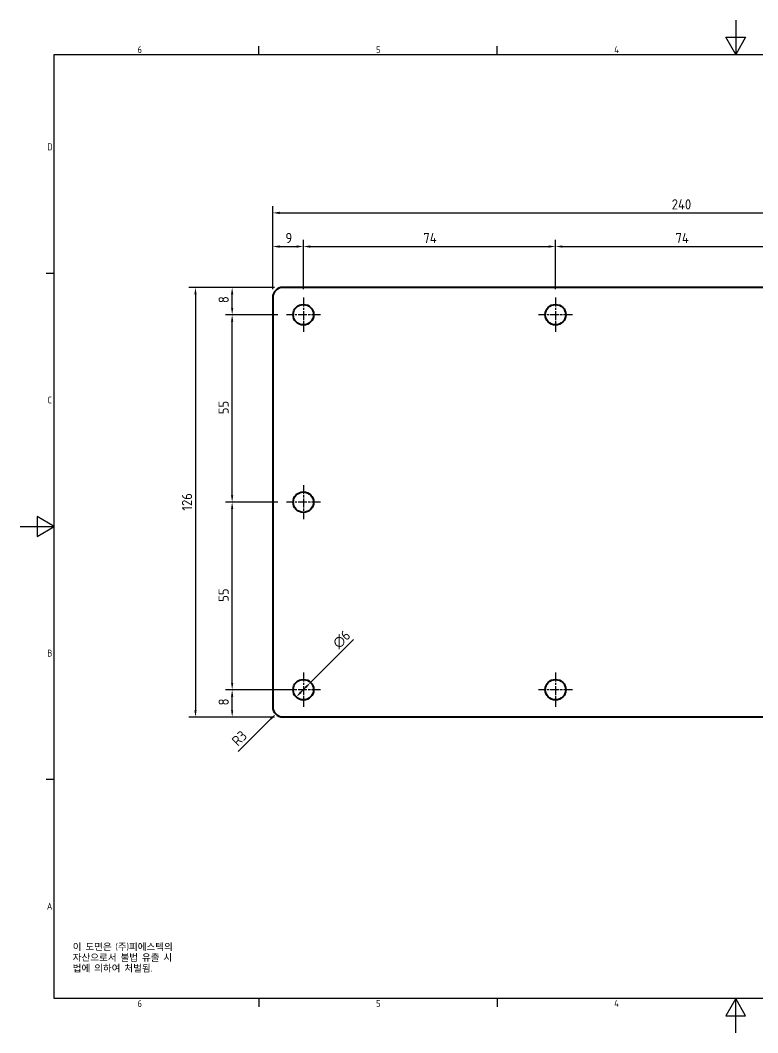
# Model space of a CAD drawing. Header units: millimetres. Extents: x 0 to 420, y 0 to 297.
# Drawn here: x 0 to 216.4, y 0 to 297 of the extents above; entities that cross this region are included whole.
import ezdxf

# ---------------------------------------------------------------- set-up
doc = ezdxf.new("R2010")
doc.units = ezdxf.units.MM
doc.linetypes.add('CHAIN', pattern=[0.3543, 0.2362, -0.0295, 0.0591, -0.0295])
doc.layers.get('0').update_dxf_attribs({"color": 3, "lineweight": 25})
for name, color, linetype, lineweight in [('가시적인 것(ISO)', 3, 'Continuous', 40), ('경계(ISO)', 7, 'Continuous', 25), ('기호(ISO)', 5, 'Continuous', 25), ('중심 표식(ISO)', 1, 'Continuous', 25), ('치수(ISO)', 2, 'Continuous', 25)]:
    doc.layers.add(name, color=color, linetype=linetype, lineweight=lineweight)
doc.styles.add('문자 텍스트_PSTEK_POSCO', font='isocp.shx')
doc.styles.add('치수 텍스트_PSTEK_POSCO', font='isocp.shx')
doc.dimstyles.new('치수_PSTEK_POSCO', dxfattribs={"dimtxt": 3, "dimasz": 2, "dimexe": 2, "dimexo": 2.5, "dimgap": 1, "dimtad": 1, "dimrnd": 1e-08, "dimdsep": 46, "dimtxsty": '치수 텍스트_PSTEK_POSCO', "dimcen": 0.09, "dimdle": 10, "dimclrd": 7, "dimclre": 7, "dimclrt": 2, "dimadec": 1, "dimazin": 2, "dimtfac": 1, "dimtmove": 0, "dimatfit": 3, "dimfxl": 0, "dimtolj": 1, "dimlwd": -1, "dimlwe": -1, "dimarcsym": 0})

# ---------------------------------------------------------------- blocks, each defined once
blk = doc.blocks.new('경계 Default Border')
at = {"layer": '경계(ISO)'}
for p, q in [((70, 287), (70, 289.4)), ((140, 287), (140, 289.4)), ((10, 222.75), (7.6, 222.75)), ((10, 74.25), (7.6, 74.25)), ((70, 10), (70, 7.6)), ((140, 10), (140, 7.6))]:
    blk.add_line(p, q, dxfattribs=at)
at = {"layer": '경계(ISO)', "flags": 128}
for points in [[(210, 297), (210, 287), (207.11, 292), (212.89, 292), (210, 287)], [(10, 10), (10, 287), (410, 287), (410, 10), (10, 10)], [(0, 148.5), (10, 148.5), (5, 151.39), (5, 145.61), (10, 148.5)], [(210, 0), (210, 10), (207.11, 5), (212.89, 5), (210, 10)]]:
    blk.add_lwpolyline(points, dxfattribs=at)
at = {"layer": '경계(ISO)', "color": 2, "char_height": 2, "attachment_point": 7, "style": '문자 텍스트_PSTEK_POSCO'}
for s, insert in [('6', (34.43, 287.38)), ('5', (104.43, 287.38)), ('4', (174.32, 287.4)), ('D', (7.92, 258.86)), ('C', (8.03, 184.61)), ('B', (7.92, 110.36)), ('A', (7.81, 36.12)), ('6', (34.43, 7.58)), ('5', (104.43, 7.58)), ('4', (174.32, 7.6))]:
    blk.add_mtext(s, dxfattribs=dict(at, insert=insert))
blk = doc.blocks.new('*D22')
at = {"layer": 'Defpoints', "color": 0, "transparency": 16777216}
for p in [(83.09, 230.62), (74.09, 215.62), (83.09, 215.62)]:
    blk.add_point(p, dxfattribs=at)
at = {"layer": '치수(ISO)', "color": 7, "transparency": 16777216}
for p, q in [((74.09, 218.12), (74.09, 232.62)), ((83.09, 218.12), (83.09, 232.62)), ((76.09, 230.62), (81.09, 230.62))]:
    blk.add_line(p, q, dxfattribs=at)
for points in [[(76.09, 230.96), (76.09, 230.29), (74.09, 230.62)], [(81.09, 230.96), (81.09, 230.29), (83.09, 230.62)]]:
    blk.add_solid(points, dxfattribs=at)
at = {"layer": '치수(ISO)', "color": 2, "transparency": 16777216, "insert": (77.82, 233.12), "char_height": 3, "attachment_point": 4, "style": '치수 텍스트_PSTEK_POSCO'}
blk.add_mtext('\\A1;9', dxfattribs=at)
blk = doc.blocks.new('*D23')
at = {"layer": 'Defpoints', "color": 0, "transparency": 16777216}
for p in [(157.09, 230.62), (83.09, 215.62), (157.09, 215.62)]:
    blk.add_point(p, dxfattribs=at)
at = {"layer": '치수(ISO)', "color": 7, "transparency": 16777216}
for p, q in [((83.09, 218.12), (83.09, 232.62)), ((157.09, 218.12), (157.09, 232.62)), ((85.09, 230.62), (155.09, 230.62))]:
    blk.add_line(p, q, dxfattribs=at)
for points in [[(85.09, 230.96), (85.09, 230.29), (83.09, 230.62)], [(155.09, 230.96), (155.09, 230.29), (157.09, 230.62)]]:
    blk.add_solid(points, dxfattribs=at)
at = {"layer": '치수(ISO)', "color": 2, "transparency": 16777216, "insert": (118.3, 233.12), "char_height": 3, "attachment_point": 4, "style": '치수 텍스트_PSTEK_POSCO'}
blk.add_mtext('\\A1;74', dxfattribs=at)
blk = doc.blocks.new('*D24')
at = {"layer": 'Defpoints', "color": 0, "transparency": 16777216}
for p in [(231.09, 230.62), (157.09, 215.62), (231.09, 210.62)]:
    blk.add_point(p, dxfattribs=at)
at = {"layer": '치수(ISO)', "color": 7, "transparency": 16777216}
for p, q in [((157.09, 218.12), (157.09, 232.62)), ((231.09, 213.12), (231.09, 232.62)), ((159.09, 230.62), (229.09, 230.62))]:
    blk.add_line(p, q, dxfattribs=at)
for points in [[(159.09, 230.96), (159.09, 230.29), (157.09, 230.62)], [(229.09, 230.96), (229.09, 230.29), (231.09, 230.62)]]:
    blk.add_solid(points, dxfattribs=at)
at = {"layer": '치수(ISO)', "color": 2, "transparency": 16777216, "insert": (192.3, 233.12), "char_height": 3, "attachment_point": 4, "style": '치수 텍스트_PSTEK_POSCO'}
blk.add_mtext('\\A1;74', dxfattribs=at)
blk = doc.blocks.new('*D27')
at = {"layer": 'Defpoints', "color": 0, "transparency": 16777216}
for p in [(62.19, 218.62), (77.09, 218.62), (78.09, 210.62)]:
    blk.add_point(p, dxfattribs=at)
at = {"layer": '치수(ISO)', "color": 7, "transparency": 16777216}
for p, q in [((74.59, 218.62), (60.19, 218.62)), ((62.19, 212.62), (62.19, 216.62)), ((75.59, 210.62), (60.19, 210.62))]:
    blk.add_line(p, q, dxfattribs=at)
for points in [[(61.86, 216.62), (62.52, 216.62), (62.19, 218.62)], [(61.86, 212.62), (62.52, 212.62), (62.19, 210.62)]]:
    blk.add_solid(points, dxfattribs=at)
at = {"layer": '치수(ISO)', "color": 2, "transparency": 16777216, "insert": (59.69, 214.03), "char_height": 3, "attachment_point": 4, "rotation": 90, "style": '치수 텍스트_PSTEK_POSCO'}
blk.add_mtext('\\A1;8', dxfattribs=at)
blk = doc.blocks.new('*D28')
at = {"layer": 'Defpoints', "color": 0, "transparency": 16777216}
for p in [(62.19, 210.62), (78.09, 210.62), (78.09, 155.62)]:
    blk.add_point(p, dxfattribs=at)
at = {"layer": '치수(ISO)', "color": 7, "transparency": 16777216}
for p, q in [((75.59, 210.62), (60.19, 210.62)), ((62.19, 157.62), (62.19, 208.62)), ((75.59, 155.62), (60.19, 155.62))]:
    blk.add_line(p, q, dxfattribs=at)
for points in [[(61.86, 208.62), (62.52, 208.62), (62.19, 210.62)], [(61.86, 157.62), (62.52, 157.62), (62.19, 155.62)]]:
    blk.add_solid(points, dxfattribs=at)
at = {"layer": '치수(ISO)', "color": 2, "transparency": 16777216, "insert": (59.69, 181.42), "char_height": 3, "attachment_point": 4, "rotation": 90, "style": '치수 텍스트_PSTEK_POSCO'}
blk.add_mtext('\\A1;55', dxfattribs=at)
blk = doc.blocks.new('*D29')
at = {"layer": 'Defpoints', "color": 0, "transparency": 16777216}
for p in [(62.19, 155.62), (78.09, 155.62), (83.09, 100.62)]:
    blk.add_point(p, dxfattribs=at)
at = {"layer": '치수(ISO)', "color": 7, "transparency": 16777216}
for p, q in [((75.59, 155.62), (60.19, 155.62)), ((62.19, 102.62), (62.19, 153.62)), ((80.59, 100.62), (60.19, 100.62))]:
    blk.add_line(p, q, dxfattribs=at)
for points in [[(61.86, 153.62), (62.52, 153.62), (62.19, 155.62)], [(61.86, 102.62), (62.52, 102.62), (62.19, 100.62)]]:
    blk.add_solid(points, dxfattribs=at)
at = {"layer": '치수(ISO)', "color": 2, "transparency": 16777216, "insert": (59.69, 126.42), "char_height": 3, "attachment_point": 4, "rotation": 90, "style": '치수 텍스트_PSTEK_POSCO'}
blk.add_mtext('\\A1;55', dxfattribs=at)
blk = doc.blocks.new('*D30')
at = {"layer": 'Defpoints', "color": 0, "transparency": 16777216}
for p in [(62.19, 100.62), (83.09, 100.62), (77.09, 92.62)]:
    blk.add_point(p, dxfattribs=at)
at = {"layer": '치수(ISO)', "color": 7, "transparency": 16777216}
for p, q in [((80.59, 100.62), (60.19, 100.62)), ((62.19, 94.62), (62.19, 98.62)), ((74.59, 92.62), (60.19, 92.62))]:
    blk.add_line(p, q, dxfattribs=at)
for points in [[(61.86, 98.62), (62.52, 98.62), (62.19, 100.62)], [(61.86, 94.62), (62.52, 94.62), (62.19, 92.62)]]:
    blk.add_solid(points, dxfattribs=at)
at = {"layer": '치수(ISO)', "color": 2, "transparency": 16777216, "insert": (59.69, 96.01), "char_height": 3, "attachment_point": 4, "rotation": 90, "style": '치수 텍스트_PSTEK_POSCO'}
blk.add_mtext('\\A1;8', dxfattribs=at)
blk = doc.blocks.new('*D31')
at = {"layer": 'Defpoints', "color": 0, "transparency": 16777216}
for p in [(77.09, 218.62), (51.43, 92.62), (77.09, 92.62)]:
    blk.add_point(p, dxfattribs=at)
at = {"layer": '치수(ISO)', "color": 7, "transparency": 16777216}
for p, q in [((74.59, 218.62), (49.43, 218.62)), ((51.43, 216.62), (51.43, 94.62)), ((74.59, 92.62), (49.43, 92.62))]:
    blk.add_line(p, q, dxfattribs=at)
for points in [[(51.09, 216.62), (51.76, 216.62), (51.43, 218.62)], [(51.09, 94.62), (51.76, 94.62), (51.43, 92.62)]]:
    blk.add_solid(points, dxfattribs=at)
at = {"layer": '치수(ISO)', "color": 2, "transparency": 16777216, "insert": (48.93, 153.15), "char_height": 3, "attachment_point": 4, "rotation": 90, "style": '치수 텍스트_PSTEK_POSCO'}
blk.add_mtext('\\A1;126', dxfattribs=at)
blk = doc.blocks.new('*D32')
at = {"layer": 'Defpoints', "color": 0, "transparency": 16777216}
for p in [(314.09, 240.49), (74.09, 215.62), (314.09, 215.62)]:
    blk.add_point(p, dxfattribs=at)
at = {"layer": '치수(ISO)', "color": 7, "transparency": 16777216}
for p, q in [((74.09, 218.12), (74.09, 242.49)), ((314.09, 218.12), (314.09, 242.49)), ((76.09, 240.49), (312.09, 240.49))]:
    blk.add_line(p, q, dxfattribs=at)
for points in [[(76.09, 240.83), (76.09, 240.16), (74.09, 240.49)], [(312.09, 240.83), (312.09, 240.16), (314.09, 240.49)]]:
    blk.add_solid(points, dxfattribs=at)
at = {"layer": '치수(ISO)', "color": 2, "transparency": 16777216, "insert": (191.2, 242.99), "char_height": 3, "attachment_point": 4, "style": '치수 텍스트_PSTEK_POSCO'}
blk.add_mtext('\\A1;240', dxfattribs=at)
blk = doc.blocks.new('*D34')
at = {"layer": 'Defpoints', "color": 0, "transparency": 16777216}
for p in [(85.21, 102.75), (80.97, 98.5)]:
    blk.add_point(p, dxfattribs=at)
at = {"layer": '치수(ISO)', "color": 7, "transparency": 16777216}
for p, q in [((85.21, 102.75), (97.8, 115.34)), ((82.39, 99.92), (83.8, 101.33))]:
    blk.add_line(p, q, dxfattribs=at)
for points in [[(83.56, 101.57), (84.04, 101.1), (85.21, 102.75)], [(82.15, 100.15), (82.62, 99.68), (80.97, 98.5)]]:
    blk.add_solid(points, dxfattribs=at)
at = {"layer": '치수(ISO)', "color": 2, "transparency": 16777216, "insert": (92.47, 113.53), "char_height": 3, "attachment_point": 4, "rotation": 45, "style": '치수 텍스트_PSTEK_POSCO'}
blk.add_mtext('\\A1;∅6', dxfattribs=at)
blk = doc.blocks.new('*D35')
at = {"layer": 'Defpoints', "color": 0, "transparency": 16777216}
for p in [(77.09, 95.62), (74.97, 93.5)]:
    blk.add_point(p, dxfattribs=at)
at = {"layer": '치수(ISO)', "color": 7, "transparency": 16777216}
blk.add_line((63.93, 82.46), (73.56, 92.09), dxfattribs=at)
blk.add_solid([(73.32, 92.32), (73.79, 91.85), (74.97, 93.5)], dxfattribs=at)
at = {"layer": '치수(ISO)', "color": 2, "transparency": 16777216, "insert": (62.86, 84.93), "char_height": 3, "attachment_point": 4, "rotation": 45, "style": '치수 텍스트_PSTEK_POSCO'}
blk.add_mtext('\\A1;R3', dxfattribs=at)

msp = doc.modelspace()

# ---------------------------------------------------------------- linework, layer by layer
at = {"layer": '가시적인 것(ISO)'}
for p, q in [((311.093, 218.625), (77.093, 218.625)), ((74.093, 215.625), (74.093, 95.625)), ((77.093, 92.625), (311.093, 92.625))]:
    msp.add_line(p, q, dxfattribs=at)
for centre in [(83.093, 210.625), (157.093, 210.625), (83.093, 155.625), (83.093, 100.625), (157.093, 100.625)]:
    msp.add_circle(centre, 3, dxfattribs=at)
for centre, start, end in [((77.093, 215.625), 90, 180), ((77.093, 95.625), 180, 270)]:
    msp.add_arc(centre, 3, start, end, dxfattribs=at)
at = {"layer": '중심 표식(ISO)', "linetype": 'CHAIN', "ltscale": 11.111974}
for p, q in [((83.093, 215.625), (83.093, 205.625)), ((157.093, 215.625), (157.093, 205.625)), ((88.093, 210.625), (78.093, 210.625)), ((162.093, 210.625), (152.093, 210.625)), ((83.093, 160.625), (83.093, 150.625)), ((88.093, 155.625), (78.093, 155.625)), ((83.093, 105.625), (83.093, 95.625)), ((157.093, 105.625), (157.093, 95.625)), ((88.093, 100.625), (78.093, 100.625)), ((162.093, 100.625), (152.093, 100.625))]:
    msp.add_line(p, q, dxfattribs=at)

# ---------------------------------------------------------------- block references
msp.add_blockref('경계 Default Border', (0, 0))

# ---------------------------------------------------------------- texts
at = {"layer": '기호(ISO)', "color": 7, "insert": (15.395, 26.228), "char_height": 2, "width": 51.24014, "attachment_point": 1, "line_spacing_factor": 0.944221, "style": '문자 텍스트_PSTEK_POSCO'}
msp.add_mtext('{이 도면은 (주)피에스텍의\\P자산으로서 불법 유출 시 \\P법에 의하여 처벌됨.}', dxfattribs=at)

# ---------------------------------------------------------------- dimensions: what is measured, and where the dimension line sits
at = {"layer": '치수(ISO)', "color": 7}
for base, p1, p2, angle, picture, middle in [((314.093, 240.494), (74.093, 215.625), (314.093, 215.625), 180, '*D32', (194.093, 240.494)), ((83.093, 230.625), (74.093, 215.625), (83.093, 215.625), 180, '*D22', (78.583, 230.625)), ((157.093, 230.625), (83.093, 215.625), (157.093, 215.625), 180, '*D23', (120.103, 230.625)), ((231.093, 230.625), (157.093, 215.625), (231.093, 210.625), 180, '*D24', (194.103, 230.625)), ((51.427, 92.625), (77.093, 218.625), (77.093, 92.625), 90, '*D31', (51.427, 155.625)), ((62.189, 218.625), (78.093, 210.625), (77.093, 218.625), 90, '*D27', (62.189, 214.635)), ((62.189, 210.625), (78.093, 155.625), (78.093, 210.625), 90, '*D28', (62.189, 183.135)), ((62.189, 155.625), (83.093, 100.625), (78.093, 155.625), 90, '*D29', (62.189, 128.135)), ((62.189, 100.625), (77.093, 92.625), (83.093, 100.625), 90, '*D30', (62.189, 96.615))]:
    dim = msp.add_linear_dim(base=base, p1=p1, p2=p2, angle=angle, dimstyle='치수_PSTEK_POSCO', override={"dimdec": 2, "dimtp": 0, "dimtm": 0, "dimtdec": 2, "dimtofl": 0, "dimatfit": 1}, dxfattribs=at)
    dim.commit()
    dim.dimension.update_dxf_attribs({"geometry": picture, "text_midpoint": middle, "dimtype": 160})
dim = msp.add_diameter_dim_2p(p1=(80.971, 98.503), p2=(85.214, 102.746), dimstyle='치수_PSTEK_POSCO', override={"dimdec": 2, "dimlfac": 1, "dimtp": 0, "dimtm": 0, "dimtdec": 2, "dimatfit": 2}, dxfattribs=at)
dim.commit()
dim.dimension.update_dxf_attribs({"geometry": '*D34', "text_midpoint": (95.665, 113.197), "dimtype": 163})
dim = msp.add_radius_dim(center=(77.093, 95.625), mpoint=(74.971, 93.503), dimstyle='치수_PSTEK_POSCO', override={"dimdec": 2, "dimcen": 0, "dimtp": 0, "dimtm": 0, "dimtdec": 2, "dimtofl": 0}, dxfattribs=at)
dim.commit()
dim.dimension.update_dxf_attribs({"geometry": '*D35', "text_midpoint": (65.949, 84.481), "dimtype": 164})

doc.saveas('drawing.dxf')
